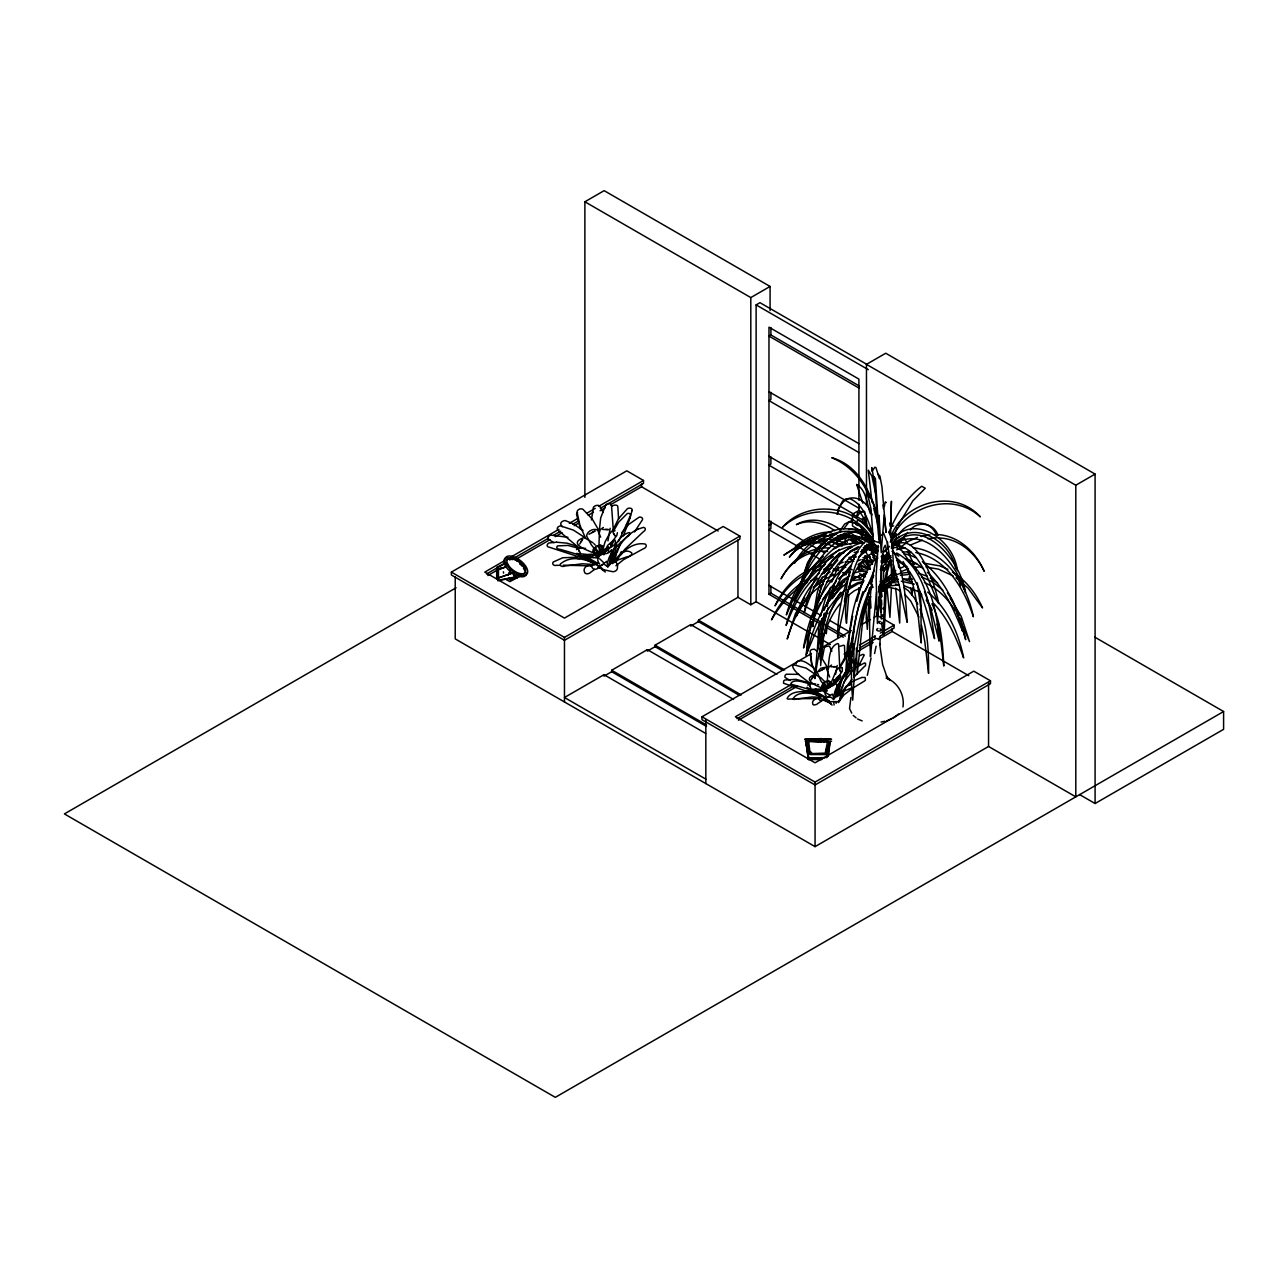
<?xml version="1.0" encoding="UTF-8"?>
<svg xmlns="http://www.w3.org/2000/svg" width="1288" height="1288" viewBox="0 0 1288 1288"><rect width="100%" height="100%" fill="white"/><g stroke="black" fill="none" stroke-linecap="round" stroke-linejoin="round"><path stroke-width="1.5" d="M820.376 652.227L820.376 659.633L820.762 650.971M882.731 559.781L887.4 559.62L887.4 553.357M890.555 537.321L891.425 501.257L890.507 526.824L889.654 523.105M599.178 531.912L600.691 517.921L605.666 505.057M856.343 648.106L857.245 674.171L862.59 621.605L869.529 587.618M613.362 530.849L611.51 505.492M891.344 588.664L889.928 617.403L887.094 588.906M617.548 565.207L615.777 561.359L612.251 563.661M851.561 654.433L851.449 683.397L852.704 700.157L855.49 659.054M884.953 588.793L883.069 634.855L881.62 623.054M886.289 588.004L884.115 634.662L882.956 626.918M887.48 547.448L887.641 542.184M827.959 669.197C829.231 661.098 828.651 646.673 837.554 643.533A2.673 2.029 -32.3 0 1 838.617 644.209L839.728 667.619M886.514 580.727L887.078 567.09M869.159 596.924L867.307 629.349L865.665 606.197M813.211 619.592L812.873 626.644L814.918 612.508M595.201 554.42C595.41 552.745 592.561 548.785 593.011 551.795C595.732 553.244 594.251 553.969 597.069 555.048M879.962 644.837L880.171 636.481M611.22 562.518L611.43 559.089M878.674 605.006L877.434 616.807L876.903 613.056M608.242 565.69L606.664 561.327L599.097 567.187A3.671 2.318 -19.6 0 1 595.99 569.135A3.671 2.318 -19.6 0 1 592.834 568.491L590.548 565.126L594.219 564.804M815.948 689.032C806.658 692.88 824.417 692.252 823.934 687.534C820.762 688.178 820.746 682.946 825.334 688.468M591.45 519.917L593.366 507.392A3.671 2.318 -19.6 0 1 596.473 505.443A3.671 2.318 -19.6 0 1 599.628 506.071L603.154 512.447M853.912 644.241L853.815 675.315C858.388 645.658 858.742 614.473 871.767 586.861M862.332 536.565L863.137 529.593M912.677 587.891L912.162 595.136L910.664 587.618M821.551 640.007L820.649 665.59L823.918 633.793M837.78 691.495L838.053 687.776M826.59 614.859L826.832 611.462M836.137 703.345L836.218 702.314M618.594 519.112L617.821 506.603A3.687 2.302 -18.8 0 0 615.567 505.089A3.687 2.302 -18.8 0 0 611.929 506.232M602.124 552.423C597.906 553.309 606.358 544.502 602.929 551.151M607.356 566.253C607.469 553.518 618.176 544.663 626.886 536.919A3.655 1.884 -31.9 0 0 629.687 534.52A3.655 1.884 -31.9 0 0 629.22 532.524C619.174 535.373 614.344 546.096 611.591 555.305M830.245 686.069C832.273 683.026 828.409 680.128 830.116 682.012L829.343 685.892M848.76 595.217L846.506 623.247C842.288 599.902 852.592 558.058 877.675 551.087M850.338 645.191L849.758 667.651L853.67 643.775M601.577 551.312L602.478 546.579L600.852 546.531L602.639 545.983L602.494 549.3L604.104 549.348L603.219 551.683M821.229 634.71L824.304 613.346M902.969 706.951C904.9 695.101 897.688 681.819 886.064 678.116M608.242 552.149L608.87 546.998M821.712 634.485L824.594 613.458M826.671 748.473L826.188 751.629M813.839 612.718L817.349 592.255L822.485 577.008M822.179 659.086L824.304 647.945A3.558 2.222 -20.9 0 1 825.946 646.576L828.554 646.045A2.705 1.691 -20.9 0 1 829.617 646.56L831.903 651.197M602.832 549.493L603.074 546.579L602.06 546.901L600.755 544.969A1.658 1.369 -48.9 0 0 599.564 545.098L597.857 546.82L598.84 546.45L599.612 551.473M827.121 626.081L826.284 633.777L826.204 628.544M818.975 624.905L817.317 650.649L821.841 618.61M849.275 589.501L849.694 585.766M871.091 658.071L867.307 675.347M598.067 552.89L598.63 554.484M876.516 592.206L870.463 656.751C869.4 623.939 867.661 589.196 876.903 557.591L877.804 558.123M844.88 657.395L844.509 645.755A2.705 1.658 -20.1 0 0 843.479 645.224L839.905 646.302M881.652 604.153L880.702 612.283L879.14 598.614M599.451 546.08L597.729 545.71A2.013 1.803 -21.4 0 0 595.426 547.03L595.056 548.672L597.777 552.761M827.282 606.342L830.47 587.344M611.285 562.051L613.024 552.391M609.916 564.434L611.204 556.996M830.422 685.812C832.853 680.724 826.365 687.293 826.123 689.08M835.719 682.463L835.88 681.272M833.9 696.309C835.043 685.876 842.755 677.746 850.08 670.951A3.526 1.723 -33.8 0 0 851.754 669.438L852.028 669.036M835.735 697.42C834.737 694.651 840.001 681.046 834.527 684.443A3.494 1.449 -23.9 0 1 832.853 685.683C828.039 686.375 822.147 690.722 826.22 695.923M850.901 697.484L849.549 708.561L851.738 713.133M827.975 756.281L829.875 741.55M884.325 506.667L885.307 501.869L886.337 502.545M829.198 744.11L827.089 757.489L808.381 758.133L808.381 759.55L821.889 759.55M828.587 745.366L826.043 754.51L810.2 754.51L806.932 741.196M822.791 629.848L827.089 611.156M828.329 755.766L830.245 741.292M838.005 693.218L838.842 689.209M827.782 754.945L829.488 745.028M826.043 754.51L829.311 741.614L827.54 741.614L825.238 753.126L812.374 753.561L809.798 751.113L808.703 741.614L805.805 741.55L808.381 758.133L823.821 758.133M609.466 563.741L611.848 549.735L610.367 550.845A3.655 1.626 -22.1 0 1 608.113 552.955A3.655 1.626 -22.1 0 1 604.603 553.663C598.904 554.049 595.298 559.588 599.725 564.128M815.465 609.256L821.341 586.265L827.508 573.305M603.042 548.913L605.102 541.781L609.031 534.633L611.703 531.236L615.036 530.736M836.701 694.763C838.713 684.765 842.014 671.869 852.06 667.506M601.416 552.938L598.292 554.484C600.079 552.085 589.437 553.212 596.489 554.951M830.535 684.331L835.96 671.129L838.279 667.973L841.772 667.538M886.611 559.443L887.448 555.273M837.313 696.583L841.273 681.932L850.692 659.923M865.166 537.611L865.842 534.343M836.186 544.1L837.152 539.447M830.422 599.854L834.205 584.639M874.584 653.499L876.114 646.141M604.233 553.888L605.457 549.332M826.252 688.967C828.104 687.003 819.715 687.744 823.805 689.338M883.52 585.573L890.378 561.407M811.07 621.782L807.85 638.381L806.191 655.511L809.589 632.183L812.486 621.058M852.672 616.26L847.488 644.354L845.733 673.157L853.799 631.474M880.332 637.013C879.913 639.927 872.942 638.896 874.938 635.966M632.038 510.628L630.025 518.05M820.376 616.389L825.27 599.322L829.214 590.967M845.443 600.578L837.619 637.045C837.683 614.827 842.03 592.528 850.338 571.92M611.269 563.114L616.952 545.243M866.599 541.588L868.724 535.003M888.253 552.777L886.031 561.826L882.876 560.055L885.468 558.123L883.101 560.377M856.858 601.255C860.658 587.312 863.685 571.904 873.876 561.037M607.952 540.896L610.174 528.273M612.46 562.824C615.986 548.801 624.616 535.003 638.268 529.062M839.229 687.357L839.615 685.86M509.855 560.167L510.193 559.056L512.93 559.636M802.038 583.013C807.431 561.616 820.247 539.414 841.756 531.22M827.025 750.856L826.687 752.16L827.814 748.215M862.171 617.483L863.202 613.732M841.805 545.178L842.61 542.329M827.299 749.954L827.701 748.521M839.116 541.298L840.034 538.062M826.574 605.585L827.476 602.462M833.771 680.547L834.044 679.597M884.856 556.207L883.005 562.647L883.182 560.103L885.307 562.309L882.087 555.949M607.662 567.267L611.816 562.164L627.256 556.706A3.639 2.302 -19.6 0 0 630.83 555.37A3.639 2.302 -19.6 0 0 631.635 552.777C625.388 547.77 618.176 555.353 615.084 560.602M812.535 616.855L813.517 613.571M840.356 694.007L841.933 688.742M840.581 682.769L840.935 681.61M835.51 674.461L837.2 665.494M830.712 685.973C831.742 684.186 827.975 677.649 827.105 682.077L827.669 686.601M823.515 625.952L817.027 652.356L814.837 678.599C818.733 652.404 823.274 624.777 840.275 603.476M614.65 559.894L616.453 554.226M879.06 587.666L879.446 586.442M828.313 607.614L823 625.855L819.748 652.919C824.03 631.957 828.442 610.303 840.71 592.303M842.449 687.357L842.964 685.796M839.293 693.733L844.155 681.899L852.398 670.662M882.328 562.566L884.518 556.126M630.009 518.066L623.392 535.84M865.343 591.289L874.23 570.407M617.033 552.713L620.945 542.055M892.23 540.042L897.173 527.42M831.774 582.112L838.23 566.607M824.046 610.335L828.699 598.807M870.591 583.915L873.683 575.43M510.499 570.246L508.245 575.205M851.915 662.016L843.833 683.171M612.508 530.898L618.562 518.613L627.498 508.583A3.703 2.335 -19.6 0 1 631.088 508.422A3.703 2.335 -19.6 0 1 632.022 510.644M863.878 611.913L870.817 596.65M862.992 591.595C855.828 612.251 852.463 634.26 851.964 656.091C858.001 632.247 859.853 606.519 872.475 584.897M881.572 535.293L883.375 532.604L886.981 541.701L894.21 582.611L892.536 547.481L890.861 536.114L888.736 532.266M509.018 573.965L510.193 569.924M603.348 553.454L607.807 545.259L614.521 539.463C619.174 546.064 605.601 548.318 602.8 553.293M838.037 695.939L840.436 694.216L840.05 699.947A3.606 2.576 -28.2 0 1 838.585 701.59L828.087 701.719L832.112 705.067M626.403 524.538L629.751 516.971A3.687 2.383 -36.3 0 0 630.122 514.089A3.687 2.383 -36.3 0 0 627.272 513.558L618.691 522.123L613.265 531.574M802.215 583.223C810.394 555.724 845.073 513.429 874.488 541.379M826.461 605.779L828.748 600.305M814.644 614.762L816.608 610.093M881.861 562.083L884.502 557.624L886.772 560.312L882.57 560.296M826.188 689.917L825.173 687.921L826.3 687.357M840.034 666.347L846.699 654.207M834.221 698.273L838.81 693.314L851.239 688.082A3.558 2.222 -20.9 0 0 852.157 687.438M844.445 543.069L845.814 540.042M889.139 531.799C896.432 514.492 906.623 497.796 921.725 486.252L925.267 488.233L912.854 500.839L897.913 525.617M882.087 560.811L884.357 555.836M890.33 542.006C903.194 506.731 951.413 490.374 980.313 516.842C954.794 488.426 906.028 501.048 891.602 534.617M839.583 668.231L846.973 655.834M603.814 554.838L608.226 547.142M879.913 594.332L881.395 591.176M831.742 685.554C840.13 668.488 846.78 676.522 831.468 685.667M615.986 561.6L617.499 558.429M626.403 524.554L618.449 541.588M838.279 702.636L843.946 694.924L850.933 689.499M843.833 689.853L838.955 701.702L844.864 689.692M840.034 530.753L844.638 524.071L848.373 522.107C861.849 521.688 868.466 537.032 872.894 547.577M831.549 685.941L832.982 683.848L830.019 687.422M891.811 546.418L896.851 538.384L899.571 536.484M828.828 613.764L836.926 600.546L843.35 593.366M838.359 574.464L847.633 560.055L857.969 551.989M824.03 573.691L833.078 559.459L839.937 552.745M896.834 547.464L898.605 544.132M603.557 552.955L606.906 549.622L602.462 554.307L595.281 555.402L598.727 557.012M882.876 608.081C882.216 610.351 886.917 608.161 884.115 607.598M601.705 553.099C601.705 551.039 595.056 553.228 598.083 555.225M832.161 598.662L842.577 582.546L848.937 576.477M817.252 608.532L820.633 602.526M843.656 529.014L848.921 522.01L852.994 519.885M840.372 694.264L846.055 686.359L851.658 684.314M840.678 694.828L851.932 679.243M863.99 580.502C851.626 603.734 848.792 631.039 848.277 656.993C854.604 630.943 855.071 601.158 872.089 579.294M616.179 561.842L618.594 557.865M859.853 663.578L864.216 655.077A2.705 1.771 -20.2 0 0 862.767 654.368L859.788 655.656M880.284 569.57L886.208 562.357L891.006 560.377M831.436 593.527L838.246 584.269M579.729 544.035L582.675 539.253L581.033 541.62M613.684 541.443L610.754 546.225L612.38 543.826M830.551 596.779L833.706 591.691L842.175 584.06M845.814 670.855L851.754 662.708M833.207 684.765L836.524 679.388M620.285 553.373L621.396 551.65M882.505 560.747L884.518 557.591M802.537 583.593L793.311 599.194L786.356 614.907C792.007 593.913 803.326 573.965 820.472 560.28M809.83 591.997L796.209 616.437C800.299 602.269 807.447 588.809 817.703 578.135M878.658 588.938L879.785 588.97L880.364 591.675M804.646 597.825L795.469 613.555L787.226 639.009C793.537 617.886 803.937 596.215 823.338 584.269M810.86 680.241L813.63 676.023L812.1 678.116M839.229 676.619L836.459 680.837L837.989 678.696M858.05 666.315L859.837 663.61M832.74 597.745L842.046 585.782M615.519 561.294L624.97 549.171L643.469 531.606A3.671 2.318 -19.6 0 0 645.32 529.094A3.671 2.318 -19.6 0 0 643.34 527.388L638.301 529.062M837.28 678.341L842.207 671.418L842.32 667.876M899.604 542.683L907.541 532.427M829.247 687.357C826.542 687.277 829.778 684.057 829.504 686.89M634.469 531.976L641.827 520.69A3.687 2.431 -19 0 0 642.245 518.034A3.687 2.431 -19 0 0 639.186 517.148L628.802 524.345L621.605 532.846M885.597 562.228L890.137 556.496M831.146 593.929L836.54 586.249L843.399 579.568L849.887 575.704M835.799 599.387L840.098 593.253M839.084 564.901L844.67 556.98L851.626 550.379L857.921 546.981M813.919 552.391L807.56 562.582L801.2 582.385C805.515 568.201 810.876 553.47 822.275 543.375M893.276 542.151L896.416 537.837M829.311 570.117L837.78 560.039M867.355 594.299L869.384 591.627M822.549 599.612L826.848 593.977M878.915 590.017L881.942 586.137M610.319 544.18L616.807 535.534L617.403 532.733M891.586 547.674C916.46 524.876 935.99 587.087 938.678 603.46C928.342 583.384 920.228 544.55 892.133 545.178M813.436 587.441L822.646 577.571L830.132 571.84M836.411 581.226C819.538 600.047 810.732 624.181 803.535 647.993C808.301 617.757 820.794 586.764 845.073 567.01M892.02 543.552C913.176 518.018 950.753 541.057 955.712 568.7M886.852 558.815L889.606 555.45M815.159 568.877L803.374 584.285L793.505 600.739C799.606 583.866 809.653 568.169 823.29 556.416M884.148 551.731L889.589 546.386M890.781 541.685C913.079 511.207 954.521 540.155 957.338 570.697M891.731 560.876L884.164 571.292L883.037 568.233M576.493 549.622L578.103 548.06L585.621 548.366M620.864 554.838C626.628 547.803 635.741 542.296 645.143 544.035A3.655 2.576 -17.3 0 1 646.061 546.563A3.655 2.576 -17.3 0 1 643.276 548.817L623.553 559.668L615.906 565.77M807.785 685.136L809.234 683.751L815.723 683.976M885.387 557.897L882.94 560.457L885.935 561.874L883.246 556.062M858.581 557.237L867.388 549.767L871.348 549.38L876.597 553.309M853.686 677.391L864.264 666.604A3.574 2.222 -20.9 0 0 865.488 665.542L865.6 663.417A2.705 1.691 -20.9 0 0 864.457 662.982L856.15 667.377M851.11 565.223L841.499 576.96L828.393 601.689C832.853 585.927 839.164 567.509 854.298 559.105M892.133 545.693C922.788 512.817 961.009 562.164 965.517 592.367C956.372 564.112 925.686 523.298 893.051 544.792M847.617 655.077L849.855 652.726M898.509 534.955C906.977 520.706 929.179 517.679 936.295 534.697M838.52 578.972L849.211 571.212M848.164 685.393L852.302 681.626M814.918 551.006L825.238 542.312M816.495 567.525C825.914 557.446 837.715 548.865 851.481 546.209M596.135 547.561L593.237 549.155A1.771 1.417 1.3 0 0 593.301 550.057L594.267 551.312L593.366 551.924L595.603 553.373M839.1 578.537L850.338 568.781M890.765 560.232L885.5 567.686L880.831 570.391M882.956 584.832L895.772 574.126M879.414 589.904L890.105 581.468M819.426 572.999C803.438 586.813 793.392 605.907 786.099 625.421C792.345 601.577 805.225 578.682 825.383 563.951M884.454 580.147L895.804 570.729M879.108 592.673L882.827 589.131L889.67 587.392L897.43 589.308L900.344 591.289M879.527 590.21L890.233 582.208L897.688 579.552M813.356 588.069L825.302 578.843L833.803 574.883M845.314 589.727C825.898 606.036 816.157 630.202 806.964 653.129C812.792 626.934 824.24 599.484 846.715 583.384M850.595 581.291L860.078 575.124L866.599 573.901M896.657 549.896L908.861 541.137L917.442 537.386M799.413 584.446C787.371 593.736 777.871 606.068 771.528 619.834C780.254 604.684 791.975 590.838 807.496 582.353M814.805 569.409L822.098 563.307L833.497 556.658M821.776 574.126L832.241 566.688M847.681 589.888L858.227 583.754L861.962 583.013M878.432 591.627L884.953 586.507L891.457 584.253M910.214 529.915C918.392 520.32 934.09 523.282 937.986 535.325M839.502 549.38C819.426 564.208 808.606 588.68 804.179 612.669C812.97 587.054 825.431 558.557 851.932 547.255M823.934 569.538L831.839 564.353M893.518 717.915L898.525 714.067M846.876 596.441L854.282 590.806L860.529 587.859M594.637 569.457L590.886 572.081A3.687 2.496 -22.1 0 1 587.489 573.772A3.687 2.496 -22.1 0 1 584.72 572.58C582.176 568.217 587.36 564.321 591.482 565.207M881.894 562.373L884.228 560.683L887.319 560.811L882.908 560.055L884.196 562.212L882.103 559.153M853.364 680.917L861.656 677.488M848.39 587.618L857.55 582.756L863.346 581.548M506.506 579.841L509.935 581.596L520.271 576.155L517.615 574.786L511.545 579.664L509.42 579.536L509.34 577.781M804.05 581.371L807.141 579.326M803.648 575.527C791.283 582.498 781.897 593.607 775.038 605.875C784.134 586.008 802.005 568.443 824.4 565.674M514.459 578.747L510.789 580.164M597.825 567.171L603.879 564.031L607.034 566.253M879.43 590.854L890.153 585.895L897.237 585.122M885.42 580.518L892.665 576.026L900.94 573.192L909.811 572.274M846.506 534.858L851.336 533.425L856.214 536.838M835.059 586.829L844.88 581.79M888.237 580.775L896.738 576.589M882.747 558.332L886.273 556.207L890.298 555.659M831.581 665.059L828.764 667.216L828.007 669.857L827.315 681.561M804.131 544.422L794.342 551.57L789.351 557.189C799.446 542.312 820.81 538.69 835.944 547.835M584.881 497.329L584.881 201.781L604.153 190.656L770.079 286.451L770.079 310.537M584.881 201.781L750.807 297.576L770.079 286.451M830.341 644.547L756.12 601.689L756.12 304.902L759.968 302.68L867.001 364.472M859.128 385.885L770.9 334.961L768.968 336.071L858.919 388.01M503.753 561.149L484.787 572.114L564.466 618.111L723.18 526.486L739.892 536.13L739.892 539.092L564.466 640.297L451.364 574.995L451.364 572.114L626.789 470.828L643.501 480.472L643.501 483.37L600.369 508.261M456.065 587.779L64.4 813.919L555.321 1097.344L1223.6 711.523L1223.6 729.33L1095.09 803.519L1079.521 794.535M510.66 557.173L558.96 529.288M569.312 523.314L577.942 518.323M586.571 513.349L595.201 508.374M598.646 506.377L643.501 480.472M486.51 573.997L505.492 563.049M514.105 558.074L548.608 538.143M553.792 535.164L560.683 531.171M572.774 524.2L577.942 521.221M588.294 515.232L593.462 512.254M487.83 575.543L501.66 567.557M515.474 559.588L550.024 539.64M555.209 536.645L562.115 532.652M574.207 525.681L579.391 522.687M600.111 510.724L605.296 507.73M610.48 504.735L641.569 486.784L718.141 530.994M866.47 504.864L866.47 364.359L885.741 353.234L1095.09 474.081L1095.09 803.519M451.364 572.114L564.466 637.399L739.892 536.13M768.968 525.279L770.9 524.152M862.622 530.559L861.495 531.203L852.495 526.019L852.495 514.137L858.919 510.434L861.93 512.157M865.262 517.164L861.495 519.338L852.495 514.137M705.695 733.419L603.975 674.687L564.466 697.5L705.824 779.127M706.516 726.464L611.687 671.724L611.687 670.243L647.349 649.651L733.548 699.416M739.537 695.456L655.061 646.673L655.061 645.191L690.722 624.6L776.922 674.381M782.911 670.404L698.434 621.637L698.434 620.156L737.96 597.342L750.807 604.764L756.12 601.689M611.687 671.724L603.975 676.168L603.975 674.687M655.061 646.673L647.349 651.132L647.349 649.651M690.722 626.097L698.434 621.637M858.919 500.259L858.919 379.107L768.968 327.168L768.968 594.283L770.9 593.156L845.282 636.111M866.47 364.359L1075.802 485.222L1095.09 474.081M790.591 684.926L735.384 716.788L815.062 762.802L973.776 671.161L990.488 680.805L990.488 683.703L815.062 784.972L701.976 719.686L701.976 716.788L811.392 653.628M821.808 647.606L851.336 630.557M861.769 624.535L870.447 619.528M873.924 617.516L877.402 615.519L894.097 625.163L894.097 628.045L880.3 636.014M844.075 654.046L847.52 652.05M859.595 645.079L875.132 636.111M880.3 633.133L894.097 625.163M737.106 718.688L794.036 685.828M819.2 671.499L824.529 668.456L821.808 669.873M859.595 647.977L875.132 639.009M738.443 720.234L797.175 686.327M857.631 651.422L873.167 642.438M878.352 639.444L892.182 631.474L968.753 675.685M830.889 685.345L825.56 688.404L828.265 686.955M701.976 716.788L815.062 782.09L990.488 680.805M455.228 576.992L455.228 638.896L815.062 846.635L988.556 746.476L1075.802 796.853L1075.802 485.222M885.951 558.171L883.182 560.103M854.057 687.373L864.296 681.127A3.574 2.544 -18.2 0 0 865.472 680.032L865.101 677.44L861.672 677.488M881.797 561.182L891.151 557.543M603.348 527.452L600.128 529.787L599.355 532.733L598.984 545.806M588.97 534.262L595.12 530.994L591.981 532.508M598.292 554.484L604.442 551.216M833.32 570.149L846.119 565.11M829.021 688.05L823.193 689.499L826.172 690.996M513.268 572.484L496.685 578.731L496.685 567.589L504.976 563.339M870.398 588.487L873.28 587.038M859.112 546.933C833.916 559.056 823.966 587.747 814.467 612.09C820.295 585.67 831.485 552.021 860.046 543.343M891.038 555.853L882.86 561.246L884.598 562.067L883.165 559.072M900.409 571.84L908.523 568.813M497.764 578.908L497.764 569.618L496.685 567.589L505.508 563.242M833.255 549.107L840.581 545.549L854.717 542.812M881.008 562.115L887.11 560.747L882.876 560.103L885.065 562.421L882.731 555.305M880.928 570.101L885.999 567.654M900.231 568.33L904.82 566.157M810.844 580.791L815.868 578.473M910.294 545.082L922.337 540.171M882.554 551.473L886.192 551.393L890.491 557.559M828.023 539.269L832.917 537.048M826.494 582.208L833.368 579.197M886.836 720.813L891.843 718.64M881.153 569.972L886.434 567.734L885.436 560.763M857.47 561.021L860.545 559.765M805.113 741.115L821.599 741.969M831.581 741.292L823.708 741.808M497.764 569.618L504.816 567.042M891.554 580.534L896.545 578.731M498.456 578.441L498.456 569.731L505.685 567.123M838.472 563.854L843.189 562.244M889.67 583.432L897.865 581.532M850.048 551.2L856.987 549.091M877.933 628.48C872.62 631.023 884.502 632.553 880.09 628.753M838.601 554.323L843.849 552.874M813.581 571.325L820.601 569.409M850.048 543.987L855.457 542.554L862.155 542.618M500.259 579.841L514.717 577.088L513.365 574.496L515.409 576.428L515.409 577.282L497.764 580.775M849.001 557.479L856.037 556.287M852.769 578.071L859.595 576.348M921 536.484L929.92 534.874M824.497 533.699L809.379 539.189L801.683 544.76L818.701 536.967L834.141 535.212M899.265 549.251L905.029 547.867M852.527 580.518L863.234 579.391M816.914 539.205L799.623 544.582L783.845 555.144C796.596 546.885 811.279 540.638 826.735 541.185M855.538 572.548L861.849 571.196L867.339 572.371M881.056 722.053L884.904 721.232M884.631 588.664L879.108 589.807L879.446 588.938L883.568 590.951L880.654 576.75M878.69 597.149L881.894 596.505L881.298 589.26M835.075 538.915L846.152 538.465M878.738 589.582L880.654 589.228L878.963 589.147M830.132 574.867L833.755 574.303M878.046 474.226L879.897 476.077L881.958 486.655L885.967 532.234M512.769 573.047L515.409 576.493M891.296 548.125L896.19 547.416L901.89 550.668L910.777 563.532M586.748 557.221L581.774 557.817A3.687 1.739 -11.3 0 1 578.038 558.59A3.687 1.739 -11.3 0 1 575.945 557.382L578.554 556.046L582.884 556.738M826.043 534.601L812.052 537.901L795.404 546.692C805.241 537.869 818.17 531.719 831.565 531.96M902.582 578.94L912.629 579.133M827.814 739.586L829.311 739.296L827.814 739.006M915.414 567.396L920.727 566.768M882.844 614.73C878.738 615.535 885.774 617.966 884.148 615.068M862.783 549.525L870.672 548.656L877.273 551.071M854.169 552.375L857.631 551.989M892.504 526.067L893.647 525.939M900.425 575.35L908.443 574.512M927.65 538.706L936.473 537.837M845.073 562.067L850.724 561.52M824.223 569.071L827.862 568.716M913.144 563.854L916.654 563.516M818.621 539.092L830.422 539.06M848.679 529.432C857.744 527.774 867.049 531.815 872.749 538.915M826.027 741.711L827.814 741.582M891.731 543.971L895.192 543.745M797.996 698.659L815.642 698.627M586.764 557.221L597.89 557.978M887.4 559.62L887.062 554.291M902.325 552.085L910.664 551.715M842.674 572.629L849.694 572.307M861.962 559.7L868.627 560.972L871.992 563.725M810.2 739.972L812.519 739.876L806.932 739.296L827.637 738.797M821.019 739.859L831.581 739.296L823.708 738.797M827.637 739.795L814.644 739.972M833.32 570.6L838.746 570.423M830.969 666.814L835.735 666.717L833.417 666.621M819.12 690.03L814.354 690.143L816.656 690.191M892.648 535.567L895.418 535.502M824.851 741.904L805.805 741.292L808.381 759.55M556.545 542.216L548.994 542.956A3.671 2.318 -19.6 0 0 547.142 545.484A3.671 2.318 -19.6 0 0 549.123 547.175L580.888 557.527L597.004 564.595M796.531 698.74L788.208 699.143A2.689 1.835 -23.5 0 1 787.097 698.595C791.315 688.983 809.411 691.028 818.154 694.924M821.019 740.938L815.224 740.938M805.805 741.437L807.318 741.453M806.208 742.194L808.381 758.133M805.805 744.384L807.962 745.028L806.562 745.028L806.175 741.55L807.592 745.028L806.948 741.55M808.639 749.036L807.657 745.237L810.2 754.301L826.043 754.301M563.291 565.174L592.077 565.915M843.704 534.778L857.454 536.549M559.346 565.335L556.529 565.319A3.703 2.528 -22.3 0 1 553.276 564.691A3.703 2.528 -22.3 0 1 553.26 561.987L562.792 557.752L577.024 557.221M821.599 738.62L804.662 739.296L815.224 739.859M863.733 548.608L867.082 548.656M894.758 579.181L898.3 579.246M826.316 688.678L823.386 689.048L823.596 687.647M602.752 529.465L608.5 529.61L605.714 529.384M590.661 556.03L584.913 555.869L587.698 556.062M556.561 542.216L567.123 543.182L577.169 546.354M876.13 560.2L872.701 560.071A49.137 31.62 -53.2 0 0 859.338 563.597M823.708 739.876L826.027 739.972M926.104 567.042L938.501 569.151L953.088 575.849M829.536 534.166L836.25 534.536M821.197 540.316L826.848 540.654M819.635 697.146L811.665 697.017L793.955 699.465A2.705 1.691 -20.9 0 1 792.973 698.885C797.53 690.545 812.1 692.638 819.957 696.196M861.044 551.924L864.377 552.149M829.424 548.044C808.606 546.289 790.156 561.069 781.075 578.859C789.898 562.099 808.107 549.171 827.604 551.409M923.705 563.146L939.564 565.835L947.855 569.296M938.179 537.981C958.787 538.014 975.902 553.373 984.193 571.309C975.773 551.699 957.628 534.568 935.249 534.472M820.907 698.708C817.381 697.597 810.844 699.754 812.889 704.407A2.689 1.819 -23.4 0 0 813.952 704.987L816.544 704.456A3.574 2.415 -23.4 0 0 817.864 703.393C822.098 701.348 829.553 692.992 833.465 699.609M865.037 545.613L870.447 546.08L878.014 550.411M833.272 568.861L838.697 569.312M864.65 556.11L869.69 556.545M879.269 585.573L881.443 590.757L880.139 588.777L884.985 589.196L881.604 582.675M880.251 621.444C875.132 621.46 883.31 626.081 881.797 622.185M861.012 551.522L864.312 551.827M590.918 554.21L582.949 555.531C586.056 562.727 594.267 553.115 599.725 554.5M861.688 575.672L865.278 576.042L859.692 573.707M821.003 697.677L818.089 698.177L819.506 700.044A2.705 1.691 -20.9 0 0 820.569 700.559L823.177 700.044A3.558 2.222 -20.9 0 0 824.819 698.659L832.29 694.152L834.479 698.917M591.611 554.259L598.002 556.319M830.068 541.588L842.835 544.486M880.284 587.908L884.132 588.391M880.541 589.582L883.826 590.484L880.106 588.906M857.695 569.006L865.456 570.069M901.326 581.226L914.303 584.172M878.867 589.357L884.325 590.097L880.879 581.033M861.302 575.913L865.214 576.461M496.685 567.589L498.456 569.731M842.819 574.223L846.329 574.738M915.768 552.52C946.873 558.38 964.165 589.099 973.374 616.759C967.03 586.056 947.147 551.94 913.24 547.69M864.264 511.416L860.481 512.012L856.52 517.39L857.55 512.624L860.126 512.27L863.411 517.454L866.1 525.279M553.856 542.634L548.608 539.463M854.524 576.509L861.157 577.829M798.85 674.365L786.34 674.22A3.542 1.884 -28.9 0 0 785.133 675.347L784.907 677.311L790.236 680.579M837.78 535.631L843.64 536.887M822.195 699.03L829.826 702.153M822.662 699.867L830.293 702.942M597.133 555.386L576.557 553.438M848.1 538.947L853.944 540.38M842.336 566.43L845.781 567.284M839.873 535.116L845.717 536.581M830.696 541.652L842.207 546.128M821.164 689.128L826.671 691.495M896.754 544.164L899.861 545.017M835.622 539.881L846.57 543.842M872.829 557.398L875.953 558.268M895.514 583.979L899.314 585.026M881.137 560.763L885.838 562.067L882.876 559.813L886.788 560.473L885.307 554.774M864.071 548.382L867.838 549.445M582.627 558.38L587.087 559.845M817.655 684.411L818.685 684.701M567.944 537.305L550.861 535.1A3.655 2.029 -27.1 0 0 548.028 537.386A3.655 2.029 -27.1 0 0 548.624 539.447M595.829 564.611L582.321 563.79L564.965 565.996A3.703 2.335 -19.6 0 1 561.375 566.157A3.703 2.335 -19.6 0 1 560.441 563.935C572.001 554.114 589.179 559.556 600.433 567.106M896.657 553.003C925.718 568.733 930.21 608.773 934.557 638.623C925.782 610.56 920.872 576.96 896.303 557.849M854.926 576.557L859.885 578.103M904.772 585.96L919.986 592.287M921.805 577.024L933.043 582.24L942.88 590.194M599.29 567.815L603.058 569.538M584.591 556.513L560.151 549.332A3.687 2.157 -4 0 1 557.076 548.141A3.687 2.157 -4 0 1 557.656 545.903L567.911 545.436L578.602 548.302M866.228 545.71L872.346 547.722L877.579 551.248M598.759 566.849L602.43 568.604M903.596 579.342L912.113 582.208M918.763 573.353L927.263 576.267M867.243 545.098L873.715 547.368M868.305 546.015L871.879 547.287M812.776 690.368L792.233 684.508A2.705 1.578 -4.3 0 1 790.816 683.67C793.456 678.18 804.775 682.447 809.766 684.057M865.198 546.676L876.532 552.278M868.901 549.332L877.16 553.727M892.053 547.11L893.614 547.706M583.85 556.963L596.779 564.418M588.6 560.377L595.233 563.516M857.567 719.01L862.203 720.894M810.007 683.123L796.016 679.323L784.859 680.016A3.574 2.222 -20.9 0 0 783.635 681.062L783.523 683.187A2.705 1.691 -20.9 0 0 784.666 683.622L820.875 696.245M827.121 690.722C821.084 686.762 811.875 691.72 807.013 687.261M597.036 555.241L594.283 554.323M857.728 519.772L862.944 521.978L872.282 531.847M896.577 560.586L907.122 566.672M866.76 544.341L869.803 545.629L875.888 551.892M859.032 537.225L872.749 544.84M844.155 533.779L849.323 536.082M826.188 690.126L824.787 689.66L826.333 690.577M814.177 690.835L825.85 697.259M879.543 589.341L881.716 590.29L879.189 587.698M849.082 568.427L852.254 569.86M855.49 541.089L860.11 543.23M859.112 563.387L868.643 569.666M862.429 575.253L865.472 576.686M595.507 553.824C588.938 550.523 566.06 544.003 584.172 537.499L593.027 542.795M823.901 698.821L830.164 702.781M860.883 565.883L867.049 568.845M825.721 690.078L826.558 690.481M924.382 582.514C937.664 588.165 948 599.001 955.615 611.027M824.03 688.726C817.381 686.44 800.717 679.468 814.998 674.477L820.794 677.713L825.173 682.125M599.87 567.332L603.895 570.23M595.346 552.6L596.569 553.244M515.232 559.974L517.534 561.166M514.862 576.992L516.971 578.071M589.534 558.59L597.986 563.436M892.037 551.377L898.75 556.207M871.944 554.098L877.048 556.786M814.048 692.22L815.046 692.767M599.628 558.767L604.33 563.291M756.12 304.902L868.321 369.688M768.968 391.713L858.919 443.652M858.919 452.555L768.968 400.616L770.9 399.505L770.9 392.389M1094.768 637.141L1223.6 711.523M768.968 456.274L858.919 508.213M865.182 520.175L862.622 518.694L862.622 522.638M853.735 514.105L768.968 465.177L770.9 464.05L770.9 456.934M930.339 578.038L937.648 582.949M768.968 520.819L824.32 552.777M820.859 559.684L768.968 529.722L770.9 528.611L770.9 521.189M768.968 585.38L820.859 615.342M829.52 620.333L850.273 632.311M768.968 594.283L822.597 625.244M826.059 627.24L843.35 637.222M698.434 620.156L784.634 669.921M655.061 645.191L741.26 694.957M611.687 670.243L706.516 724.983M867.323 539.978C840.484 525.021 816.737 559.072 807.93 580.759C820.295 558.895 850.289 522.091 876.5 546.225M952.46 572.065C966.032 580.325 976.159 593.51 982.535 607.936L967.916 587.924L956.034 577.765M834.592 530.624C823.773 522.848 808.993 518.71 796.386 524.651C810.394 516.343 828.377 520.449 840.597 530.076M879.14 542.602L873.328 540.799C853.751 553.792 852.237 581.21 844.477 601.641C847.713 580.55 849.742 554.017 867.436 539.833L870.205 539.914C846.393 513.976 807.721 538.159 794.326 563.307C811.134 541.588 844.896 518.356 870.591 539.785M866.969 545.71L872.121 548.946M889.589 679.597L887.593 678.357L890.137 680.45L886.321 675.959L887.207 677.778L882.65 664.56L879.591 643.549M825.222 698.579L829.247 701.123M824.159 698.305L828.248 700.93M825.27 698.692L828.136 700.591M852.946 555.321L855.957 557.318M868.096 544.502L873.151 547.899M852.543 537.901L857.051 541.057M849.339 558.235L853.767 561.343M863.91 543.069C851.738 531.847 834.028 538.851 822.807 547.819C831.79 535.921 852.173 530.093 862.284 543.745M579.439 548.269L558.203 530.366A3.655 2.592 -4.6 0 1 557.511 527.71A3.655 2.592 -4.6 0 1 560.538 525.923L573.418 530.109L585.042 537.676M852.72 539.881L857.325 543.182M851.819 539.414L854.749 541.507M904.047 587.602L908.33 590.693L914.19 597.729L917.764 604.12M850.595 540.058L855.087 543.375M824.4 688.516L822.243 687.019L822.501 684.089A2.431 1.996 3.3 0 1 823.177 683.606C825.431 681.851 825.415 686.568 827.685 688.275M810.458 684.009C804.92 678.277 794.76 673.753 792.555 666.186A3.542 2.56 -4.3 0 1 794.116 664.898L806.095 668.102L815.835 674.703M923.512 568.877L918.135 564.804A43.84 28.272 50.9 0 0 905.995 558.783M927.698 592.126C947.63 608.274 958.739 633.165 963.617 657.862C956.501 638.446 948.354 618.755 933.784 603.605M605.36 572.049L601.689 569.328L611.913 571.518A3.655 2.624 -26.8 0 0 615.535 570.954A3.655 2.624 -26.8 0 0 617.435 568.105L617.548 565.223M881.7 560.022L884.647 562.357L883.439 560.119L886.804 561.021L882.328 553.985M826.043 699.255C821.664 695.713 811.826 687.583 806.047 691.302A2.737 1.24 -12.6 0 0 807.496 691.753L822.308 690.722L829.81 695.085M922.337 561.681C944.104 578.425 956.678 604.732 962.522 631.056C953.828 609.949 944.458 588.149 927.392 572.339M853.22 715.436L856.118 717.819M909.119 561.423C931.16 581.113 937.181 612.863 939.081 641.134L930.451 607.244L924.446 591.691M859.402 533.264L866.309 540.558M582.997 530.398L572.79 523.588L565.303 520.577A3.639 2.302 -19.6 0 0 561.745 521.914A3.639 2.302 -19.6 0 0 560.924 524.506L562.18 526.712M863.169 559.475L866.228 562.148L870.302 569.087M816.656 650.939L814.402 649.184L811.73 649.538A3.558 2.834 -16.3 0 0 810.152 651.068L811.794 663.61L816.173 675.041M861.608 561.713L869.046 569.328M814.676 668.633C810.023 665.365 804.05 659.343 797.964 661.034A3.558 2.222 -20.9 0 0 796.403 662.451L796.209 663.932M595.33 548.141L599.661 553.293M598.179 565.513L600.691 567.815M868.627 541.185L874.649 548.076M849.983 557.994L852.624 560.441M858.05 564.643L863.282 569.57M844.735 533.184L847.311 535.647M880.445 589.035L882.731 591.256L879.962 584.607M811.005 752.868L810.055 751.629M919.342 592.351L921.805 594.798M596.666 551.393L591.353 544.872L586.555 535.953C587.199 531.22 593.301 528 597.6 530.028L600.659 537.144M871.751 540.96L874.053 543.294M898.364 545.226L900.859 547.786M844.976 539.833L847.456 542.377M593.977 543.697L595.153 544.904M520.271 564.257L519.966 563.935A11.19 5.458 37.7 0 1 521.914 565.979M819.023 653.435L828.168 668.665M904.723 594.283L910.777 601.142L918.924 617.097M827.089 688.774L820.826 680.853L817.252 672.191L820.859 668.166L825.914 667.2L829.681 677.021M851.191 539.35L854.733 543.536M864.103 560.441L869.593 568.121M882.908 559.765L885.774 561.423L882.876 556.062M950.142 598.244L961.25 616.485L969.526 641.601L956.469 612.541M881.201 556.593L885.226 561.681M880.3 581.307L883.568 586.942M863.282 547.609L866.55 551.972M875.196 544.454L877.192 547.142M892.713 550.024C904.418 571.792 905.577 598.051 907.138 622.329L899.249 585.557L893.292 564.563M864.103 549.59L872.282 562.115M878.947 586.62L882.216 591.063L880.284 587.988M871.235 541.121L874.101 545.033M595.249 554.275L598.067 558.3M826.075 687.792L823.853 684.153L824.175 682.64A1.868 1.691 -21 0 1 826.139 681.368L827.637 681.738L828.587 685.055M872.99 536.404C855.296 503.705 806.787 499.937 782.508 527.211C809.009 502.594 855.731 507.955 873.006 540.719M872.636 541.556L874.729 544.534M926.233 600.063L932.174 610.206M867.822 547.175L870.092 550.427M599.371 531.3L592.303 519.096L582.836 509.211A3.655 2.866 -16.1 0 0 577.024 512.028L579.858 525.166L585.493 538.078M861.624 549.879L863.701 552.955M858.533 567.428L860.609 570.471M829.214 700.881L831.195 703.812M947.405 592.786L952.17 599.854L959.335 615.068M824.095 689.434L824.948 690.69M904.24 537.853L907.187 543.246M864.393 546.434L866.631 549.815M865.649 561.069L870.398 568.99M907.476 551.345L913.997 564.225M881.91 555.997L885.436 561.632L882.876 559.829L885.564 562.099L882.634 555.74M872.073 514.91C864.924 494.27 842.288 490.519 837.248 514.331L838.166 509.179L842.594 501.113L845.717 498.971L849.436 498.569C863.878 504.107 868.418 521.415 873.023 534.681M903.049 561.536C918.103 585.911 917.249 615.567 921.274 642.986L920.92 609.031L917.33 582.852M612.991 532.427L614.972 535.921L614.151 534.069M580.437 553.051L578.441 549.557L579.246 551.377M880.525 588.922L881.813 591.24L880.493 585.557M871.219 552.069L876.033 562.083M513.268 573.208L515.409 577.282M865.778 556.014L869.191 562.679M865.343 555.869L866.985 559.121M839.261 668.939L840.678 671.837L840.114 670.291M809.959 686.536L809.411 685.007L810.828 687.921M900.135 539.849L901.407 542.473M878.899 589.163L879.672 590.757M807.962 745.028L806.562 742.21M931.949 603.782C941.254 623.07 942.784 644.982 943.798 666.073L941.077 642.954L937.165 624.084M869.835 497.764C862.863 480.183 849.549 464.871 831.79 457.707C861.559 466.047 873.94 498.52 878.915 526.132M870.913 560.006L872.411 563.387M875.325 545.903L876.5 548.624M879.43 593.8L881.185 597.954M580.518 529.288L576.541 514.331A3.655 2.174 -16.6 0 1 577.604 512.688M919.97 609.063C927.843 629.43 928.745 651.744 928.568 673.35L924.816 641.746L921.484 625.34M867.661 560.827L869.658 565.996M869.303 555.209L872.54 564.257M851.416 657.943L853.171 662.74M959.48 619.126L965.71 639.701L960.381 618.256M881.861 559.781L882.956 562.824L882.94 558.01M879.318 589.26L880.123 591.514M599.709 546.82L601.399 552.842M811.73 665.011L810.313 653.982A3.558 2.061 -17.8 0 1 810.989 653.274M873.731 508.341L878.175 525.504M809.218 751.033L809.556 752.16L808.429 748.151M893.164 533.345L894.017 536.323M915.044 567.171L915.897 570.326M870.35 513.638C866.856 503.914 866.405 490.181 856.681 484.481L862.847 503.206M878.561 547.062L878.191 545.516L876.082 575.929L877.402 623.553L882.183 559.121L883.713 548.141L885.21 545.259L886.514 549.912M881.539 585.621L882.634 590.5L879.865 589.727L880.364 592.094M958.98 580.099L960.204 585.589M879.446 478.75L875.904 467.48L874.81 467.238L872.121 471.263L871.831 467.657L875.051 486.558L877.482 521.06M869.126 537.225L869.786 540.493M864.634 511.481L867.307 526.953M909.392 551.087L910.117 554.709M875.067 484.175L874.23 476.544M806.932 741.453L807.657 745.607M876.243 496.299L871.96 476.206L868.289 470.168L872.008 502.256M806.562 745.028L808.977 758.906L808.977 757.489M834.141 704.971L833.706 702.379M959.512 580.55L960.349 585.702M893.325 570.133L894.226 576.38M907.927 568.217L908.7 573.305M503.399 571.792L503.592 573.144M909.199 576.831L909.682 580.357M875.357 478.106L878.352 523.669M868.37 534.327L869.094 539.962M898.026 561.922L898.718 567.461M891.908 569.65L892.262 572.999M895.611 588.101L899.684 623.07L900.183 590.113M882.795 555.82L883.439 562.244L883.246 559.04M920.244 594.138L921.854 616.244M882.988 504.912L883.375 508.68M896.11 533.425L896.4 536.388M879.527 543.053C876.742 526.357 878.867 506.104 867.178 492.644L871.01 508.905L873.441 542.425M882.972 581.258L883.31 584.961M884.244 518.195L884.582 522.026M881.105 591.192L881.507 596.956M885.999 572.725L886.434 579.004M870.962 608.033L870.285 596.908M883.198 566.913L884.244 584.8M939.081 624.406L939.757 635.081M885.999 532.137L884.244 514.781L881.201 552.568L879.044 515.136L878.963 539.06M881.33 619.093L880.251 597.407M876.065 603.621L876.387 609.288M881.089 565.77L882.264 589.228M887.03 552.391L887.207 556.303M887.287 558.268L887.335 559.201M877.579 522.976L877.756 526.808M886.917 552.6L887.207 560.006M881.523 599.95L881.668 603.734M873.505 544.277L873.892 557.398M863.894 573.659L863.926 577.169M891.344 560.055L891.425 575.495M988.556 682.592L988.556 746.476M892.182 628.447L892.182 631.474M866.47 534.794L866.47 540.831M866.47 617.242L866.47 623.279M861.495 527.243L861.495 531.203M858.919 504.236L858.919 510.434M858.919 566.929L858.919 570.809M858.919 587.618L858.919 593.591M815.062 782.09L815.062 846.635M770.9 327.538L770.9 334.961M770.9 586.04L770.9 593.156M750.807 297.576L750.807 604.764M737.96 539.962L737.96 597.342M705.824 719.686L705.824 783.571M641.569 483.757L641.569 486.784M564.466 637.399L564.466 701.96M512.527 573.176L497.377 578.151L497.377 567.686M858.806 525.069A2.721 1.578 60 0 1 856.89 525.053A2.721 1.578 60 0 1 855.28 522.493M857.148 520.755A2.721 1.578 60 0 1 857.647 521.125M858.436 523.733A1.819 1.047 60 0 1 856.23 523.508M605.65 505.057A3.687 2.785 -30.9 0 1 609.176 503.64A3.687 2.785 -30.9 0 1 611.494 505.492M903.999 553.84A43.76 27.451 53.4 0 1 915.655 557.656M862.944 557.72A49.218 30.944 -55 0 1 868.289 556.754M526.615 572.967A13.46 6.569 37.7 0 1 510.885 572.017A13.46 6.569 37.7 0 1 507.182 557.446M507.037 559.636A11.19 5.458 37.7 0 1 510.499 559.056M523.427 568.089A11.19 5.458 37.7 0 1 524.377 570.133M506.587 560.071A11.19 5.458 37.7 0 1 519.338 562.357A11.19 5.458 37.7 0 1 523.91 573.917M508.116 564.707A11.19 5.458 37.7 0 0 524.49 573.16A11.19 5.458 37.7 0 0 516.311 559.25A11.19 5.458 37.7 0 0 508.116 564.707M506.458 564.498A13.46 6.569 37.7 0 0 526.164 574.673A13.46 6.569 37.7 0 0 516.311 557.929A13.46 6.569 37.7 0 0 506.458 564.498"/></g></svg>
